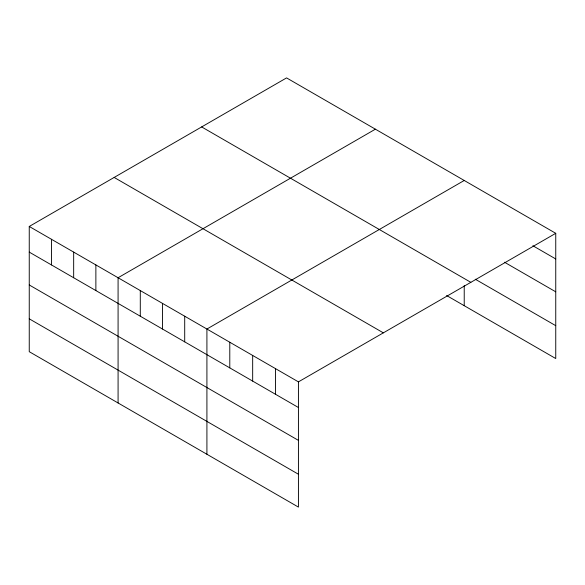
<?xml version="1.0" encoding="UTF-8"?>
<svg xmlns="http://www.w3.org/2000/svg" width="585" height="585" viewBox="0 0 585 585"><rect width="100%" height="100%" fill="white"/><g stroke="black" fill="none" stroke-linecap="round" stroke-linejoin="round"><path stroke-width="0.88" d="M555.75 233.313L298.43 381.873L298.43 507.1L29.25 351.687L29.25 226.461L286.57 77.9L555.75 233.313L555.75 358.539L446.618 295.527M375.394 129.183L118.082 277.743L118.082 402.977M464.227 180.472L206.914 329.033L206.914 454.26M532.869 245.744L555.75 258.958M504.467 262.212L555.75 291.82M475.276 279.213L555.75 325.677M201.649 126.923L470.837 282.336M114.163 177.438L383.351 332.85M29.25 226.461L298.43 381.873M29.25 252.106L298.43 407.511M29.25 284.968L298.43 440.381M29.25 318.825L298.43 474.238M464.227 285.619L464.227 305.699M275.55 368.66L275.55 394.305M252.669 355.453L252.669 381.098M229.788 342.24L229.788 367.885M184.706 316.207L184.706 341.852M162.498 303.388L162.498 329.033M140.29 290.57L140.29 316.207M95.874 264.925L95.874 290.57M73.666 252.106L73.666 277.743M51.458 239.28L51.458 264.925"/></g></svg>
